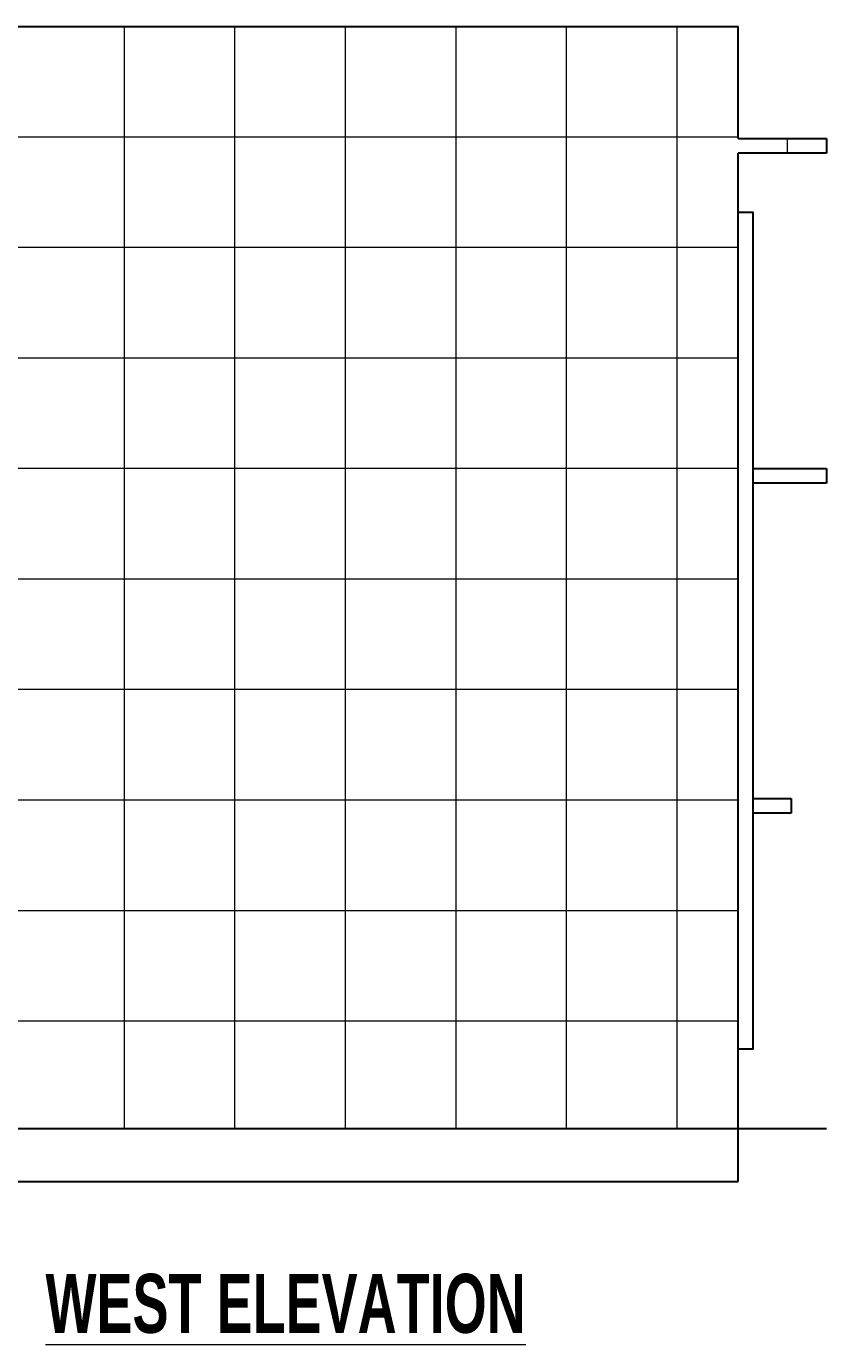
# Model space of a CAD drawing. Header units: inches. Extents: x -5142662 to -4941318, y -3361958 to -3160563.
# Drawn here: x -5004520.7 to -5004249.2, y -3263209.8 to -3262762.5 of the extents above; entities that cross this region are included whole.
import ezdxf

# ---------------------------------------------------------------- set-up
doc = ezdxf.new("R2010")
doc.units = ezdxf.units.IN
doc.header["$LTSCALE"] = 2
doc.header["$MEASUREMENT"] = 0
doc.linetypes.add('ACAD_ISO02W100', pattern=[15, 12, -3])
doc.layers.get('0').update_dxf_attribs({"linetype": 'CONTINUOUS'})
doc.layers.add('HATCH', color=60, linetype='ACAD_ISO02W100', lineweight=13)
doc.layers.add('Text-100.w', color=254, linetype='CONTINUOUS', lineweight=9)
doc.styles.add('Arial', font='arial.ttf', dxfattribs={"width": 0.8, "height": 12})

msp = doc.modelspace()

# ---------------------------------------------------------------- hatches: boundary and pattern name
at = {"layer": 'HATCH', "transparency": 33554661}
h = msp.add_hatch(dxfattribs=at)
h.set_pattern_fill('ANSI37', color=256, scale=300, angle=45)
h.paths.add_polyline_path([(-5004563.47, -3263136.52), (-5004279.23, -3263136.52), (-5004279.23, -3262805.52), (-5004249.23, -3262805.52), (-5004249.23, -3262800.52), (-5004279.23, -3262800.52), (-5004279.23, -3262762.52), (-5004563.47, -3262762.52), (-5004563.47, -3262800.52)])

# ---------------------------------------------------------------- linework, layer by layer
at = {"ltscale": 0.5}
for p, q in [((-5004612.48, -3262762.52), (-5004279.23, -3262762.52)), ((-5004279.23, -3262800.52), (-5004279.23, -3262762.52)), ((-5004279.23, -3262800.52), (-5004249.23, -3262800.52)), ((-5004249.23, -3262800.52), (-5004249.23, -3262805.52)), ((-5004279.23, -3263136.52), (-5004279.23, -3262805.52)), ((-5004249.23, -3262805.52), (-5004279.23, -3262805.52)), ((-5004274.23, -3262912.52), (-5004249.23, -3262912.52)), ((-5004249.23, -3262912.52), (-5004249.23, -3262917.52)), ((-5004249.23, -3262917.52), (-5004274.23, -3262917.52)), ((-5004274.23, -3263024.52), (-5004261.23, -3263024.52)), ((-5004261.23, -3263024.52), (-5004261.23, -3263029.52)), ((-5004261.23, -3263029.52), (-5004274.23, -3263029.52)), ((-5004612.48, -3263136.52), (-5004279.23, -3263136.52)), ((-5004279.23, -3263136.52), (-5004249.23, -3263136.52)), ((-5004279.23, -3263154.52), (-5004279.23, -3263136.52)), ((-5004612.48, -3263154.52), (-5004279.23, -3263154.52))]:
    msp.add_line(p, q, dxfattribs=at)
msp.add_lwpolyline([(-5004279.23, -3262825.52), (-5004274.23, -3262825.52), (-5004274.23, -3263109.52), (-5004279.23, -3263109.52)], close=True, dxfattribs=at)

# ---------------------------------------------------------------- texts
at = {"layer": 'Text-100.w', "insert": (-5004432.79, -3263185.83), "char_height": 20, "width": 569.1024, "attachment_point": 2, "style": 'Arial'}
msp.add_mtext('\\A1;{\\fArial Narrow|b1|i0|c0|p34;\\LWEST ELEVATION}', dxfattribs=at)

doc.saveas('drawing.dxf')
